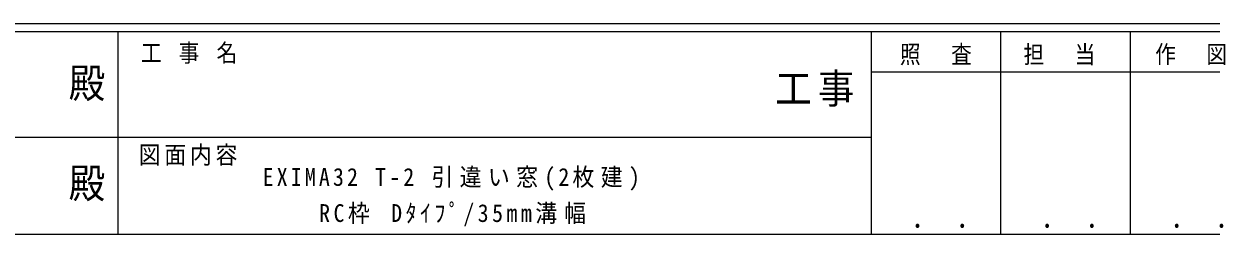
# Model space of a CAD drawing. Units: millimetres, scale not verified. Extents: x -567 to 567, y -403 to 403.
# Drawn here: x -35.9 to 257.3, y -403 to -351 of the extents above; entities that cross this region are included whole.
import ezdxf
from ezdxf.enums import TextEntityAlignment as Align

# ---------------------------------------------------------------- set-up
doc = ezdxf.new("R2010")
doc.units = ezdxf.units.MM
doc.header["$LTSCALE"] = 2
doc.layers.add('0-1_YKK_ZWAK', color=7, linetype='Continuous', lineweight=18)
doc.layers.add('0-2_USER1', color=7, linetype='Continuous')
doc.styles.add('ＭＳ ゴシック', font='')
doc.styles.get('ＭＳ ゴシック').set_extended_font_data('MS Gothic')

msp = doc.modelspace()

# ---------------------------------------------------------------- linework, layer by layer
at = {"layer": '0-1_YKK_ZWAK'}
for p, q in [((537.274, -350.982), (-562.726, -350.982)), ((483.274, -352.982), (-562.726, -352.982)), ((-12.726, -352.982), (-12.726, -402.982)), ((173.274, -352.982), (173.274, -402.982)), ((205.274, -352.982), (205.274, -402.982)), ((237.274, -352.982), (237.274, -402.982)), ((270.68, -362.981), (173.274, -362.981)), ((-194.726, -378.981), (-10.726, -378.981)), ((-10.726, -378.981), (173.274, -378.981)), ((-562.726, -402.982), (483.274, -402.982))]:
    msp.add_line(p, q, dxfattribs=at)

# ---------------------------------------------------------------- texts
at = {"layer": '0-1_YKK_ZWAK', "style": 'ＭＳ ゴシック', "width": 0.9}
for p in [(-24.843, -371.491), (-24.843, -396.236)]:
    msp.add_text('殿', height=7.331, dxfattribs=at).set_placement(p, align=Align.BOTTOM_LEFT)
at = {"layer": '0-1_YKK_ZWAK', "attachment_point": 7, "style": 'ＭＳ ゴシック'}
for s, insert, char_height in [('\\T1.22;\\W0.85;工\\~事\\~名', (-6.994, -360.886), 4.399), ('\\T1.24;\\W0.85;照\\~\\~査', (180.401, -361.24), 4.399), ('\\T1.24;\\W0.85;担\\~\\~当', (210.923, -361.24), 4.399), ('\\T1.24;\\W0.85;作\\~\\~図', (243.445, -361.214), 4.399), ('\\T1.17;\\W0.9;工事', (149.605, -371.491), 7.331), ('\\T1.17;\\W0.9;図面内容', (-7.558, -386.051), 4.399), ('\\T1.24;\\W0.85;\\~．\\~．', (179.638, -401.477), 5.132), ('\\T1.24;\\W0.85;\\~．\\~．', (211.638, -401.477), 5.132), ('\\T1.24;\\W0.85;\\~．\\~．', (243.638, -401.477), 5.132)]:
    msp.add_mtext(s, dxfattribs=dict(at, insert=insert, char_height=char_height))
at = {"layer": '0-2_USER1', "char_height": 4.399, "attachment_point": 7, "style": 'ＭＳ ゴシック'}
for s, insert in [('\\T1.29;\\W0.9;EXIMA32\\~T-2\\~引違い窓(2枚建)', (23.041, -392.195)), ('\\T1.32;\\W0.9;RC枠\\~Dﾀｲﾌﾟ/35mm溝幅', (36.984, -401.018))]:
    msp.add_mtext(s, dxfattribs=dict(at, insert=insert))

doc.saveas('drawing.dxf')
